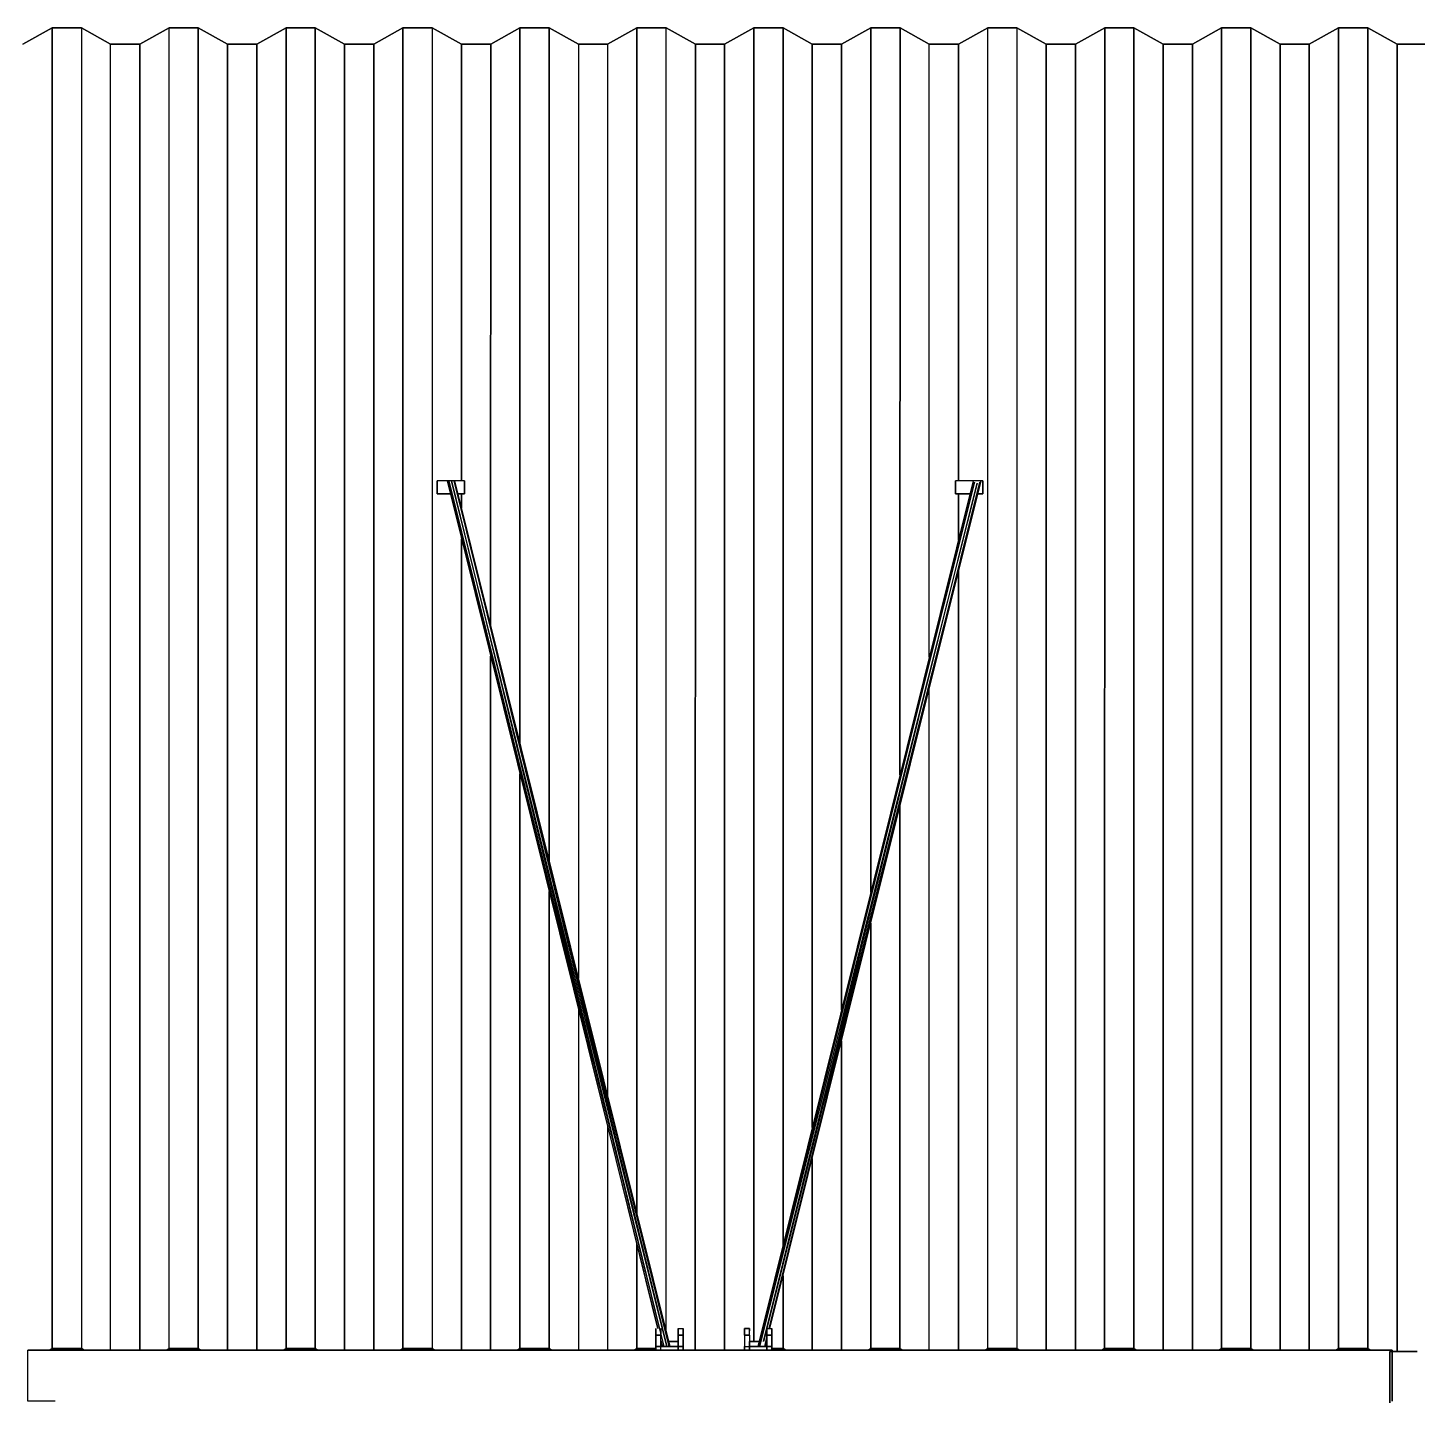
# Model space of a CAD drawing. Extents: x -32 to 51.8, y -51.6 to -5.5.
# Drawn here: x -10.726 to -6.653, y -20.291 to -16.264 of the extents above; entities that cross this region are included whole.
import ezdxf

# ---------------------------------------------------------------- set-up
doc = ezdxf.new("R2010")
doc.units = 0
doc.header["$MEASUREMENT"] = 0
doc.layers.get('0').update_dxf_attribs({"linetype": 'CONTINUOUS'})
doc.layers.add('hachures', color=5, linetype='CONTINUOUS')

msp = doc.modelspace()

# ---------------------------------------------------------------- linework, layer by layer
for p, q in [((-10.7407, -16.3122), (-10.655, -16.2643)), ((-10.655, -16.2643), (-10.7407, -16.3122)), ((-10.655, -16.2643), (-10.655, -16.2643)), ((-10.655, -16.2643), (-10.5692, -16.2643)), ((-10.5692, -16.2643), (-10.655, -16.2643)), ((-10.5692, -16.2643), (-10.4835, -16.3122)), ((-10.4835, -16.3122), (-10.5692, -16.2643)), ((-10.3978, -16.3122), (-10.3121, -16.2643)), ((-10.3121, -16.2643), (-10.3978, -16.3122)), ((-10.3121, -16.2643), (-10.2264, -16.2643)), ((-10.2264, -16.2643), (-10.3121, -16.2643)), ((-10.2264, -16.2643), (-10.2264, -16.2643)), ((-10.2264, -16.2643), (-10.1407, -16.3122)), ((-10.1407, -16.3122), (-10.2264, -16.2643)), ((-10.0549, -16.3122), (-9.9692, -16.2643)), ((-9.9692, -16.2643), (-10.0549, -16.3122)), ((-9.9692, -16.2643), (-9.9692, -16.2643)), ((-9.9692, -16.2643), (-9.8835, -16.2643)), ((-9.8835, -16.2643), (-9.9692, -16.2643)), ((-9.8835, -16.2643), (-9.8835, -16.2643)), ((-9.8835, -16.2643), (-9.7978, -16.3122)), ((-9.7978, -16.3122), (-9.8835, -16.2643)), ((-9.7121, -16.3122), (-9.6264, -16.2643)), ((-9.6264, -16.2643), (-9.7121, -16.3122)), ((-9.6264, -16.2643), (-9.6264, -16.2643)), ((-9.6264, -16.2643), (-9.5407, -16.2643)), ((-9.5407, -16.2643), (-9.6264, -16.2643)), ((-9.5407, -16.2643), (-9.4549, -16.3122)), ((-9.4549, -16.3122), (-9.5407, -16.2643)), ((-9.3692, -16.3122), (-9.2835, -16.2643)), ((-9.2835, -16.2643), (-9.3692, -16.3122)), ((-9.2835, -16.2643), (-9.2835, -16.2643)), ((-9.2835, -16.2643), (-9.1978, -16.2643)), ((-9.1978, -16.2643), (-9.2835, -16.2643)), ((-9.1978, -16.2643), (-9.1978, -16.2643)), ((-9.1978, -16.2643), (-9.1121, -16.3122)), ((-9.1121, -16.3122), (-9.1978, -16.2643)), ((-9.0264, -16.3122), (-8.9407, -16.2643)), ((-8.9407, -16.2643), (-9.0264, -16.3122)), ((-8.9407, -16.2643), (-8.9407, -16.2643)), ((-8.9407, -16.2643), (-8.8549, -16.2643)), ((-8.8549, -16.2643), (-8.9407, -16.2643)), ((-8.8549, -16.2643), (-8.7692, -16.3122)), ((-8.7692, -16.3122), (-8.8549, -16.2643)), ((-8.6835, -16.3122), (-8.5978, -16.2643)), ((-8.5978, -16.2643), (-8.6835, -16.3122)), ((-8.5978, -16.2643), (-8.5978, -16.2643)), ((-8.5978, -16.2643), (-8.5121, -16.2643)), ((-8.5121, -16.2643), (-8.5978, -16.2643)), ((-8.5121, -16.2643), (-8.5121, -16.2643)), ((-8.5121, -16.2643), (-8.4264, -16.3122)), ((-8.4264, -16.3122), (-8.5121, -16.2643)), ((-8.3407, -16.3122), (-8.2549, -16.2643)), ((-8.2549, -16.2643), (-8.3407, -16.3122)), ((-8.2549, -16.2643), (-8.1692, -16.2643)), ((-8.1692, -16.2643), (-8.2549, -16.2643)), ((-8.1692, -16.2643), (-8.1692, -16.2643)), ((-8.1692, -16.2643), (-8.0835, -16.3122)), ((-8.0835, -16.3122), (-8.1692, -16.2643)), ((-7.9978, -16.3122), (-7.9121, -16.2643)), ((-7.9121, -16.2643), (-7.9978, -16.3122)), ((-7.9121, -16.2643), (-7.8264, -16.2643)), ((-7.8264, -16.2643), (-7.9121, -16.2643)), ((-7.8264, -16.2643), (-7.7407, -16.3122)), ((-7.7407, -16.3122), (-7.8264, -16.2643)), ((-7.6549, -16.3122), (-7.5692, -16.2643)), ((-7.5692, -16.2643), (-7.6549, -16.3122)), ((-7.5692, -16.2643), (-7.5692, -16.2643)), ((-7.5692, -16.2643), (-7.4835, -16.2643)), ((-7.4835, -16.2643), (-7.5692, -16.2643)), ((-7.4835, -16.2643), (-7.4835, -16.2643)), ((-7.4835, -16.2643), (-7.3978, -16.3122)), ((-7.3978, -16.3122), (-7.4835, -16.2643)), ((-7.2264, -16.2643), (-7.3121, -16.3122)), ((-7.3121, -16.3122), (-7.2264, -16.2643)), ((-7.2264, -16.2643), (-7.1407, -16.2643)), ((-7.1407, -16.2643), (-7.2264, -16.2643)), ((-7.1407, -16.2643), (-7.1407, -16.2643)), ((-7.1407, -16.2643), (-7.0549, -16.3122)), ((-7.0549, -16.3122), (-7.1407, -16.2643)), ((-6.8835, -16.2643), (-6.9692, -16.3122)), ((-6.9692, -16.3122), (-6.8835, -16.2643)), ((-6.7978, -16.2643), (-6.8835, -16.2643)), ((-6.8835, -16.2643), (-6.7978, -16.2643)), ((-6.7121, -16.3122), (-6.7978, -16.2643)), ((-6.7978, -16.2643), (-6.7121, -16.3122)), ((-10.4835, -16.3122), (-10.3978, -16.3122)), ((-10.3978, -16.3122), (-10.4835, -16.3122)), ((-10.3978, -16.3122), (-10.3978, -16.3122)), ((-10.1407, -16.3122), (-10.1407, -16.3122)), ((-10.1407, -16.3122), (-10.0549, -16.3122)), ((-10.0549, -16.3122), (-10.1407, -16.3122)), ((-10.0549, -16.3122), (-10.0549, -16.3122)), ((-9.7978, -16.3122), (-9.7978, -16.3122)), ((-9.7978, -16.3122), (-9.7121, -16.3122)), ((-9.7121, -16.3122), (-9.7978, -16.3122)), ((-9.7121, -16.3122), (-9.7121, -16.3122)), ((-9.4549, -16.3122), (-9.4549, -16.3122)), ((-9.4549, -16.3122), (-9.3692, -16.3122)), ((-9.3692, -16.3122), (-9.4549, -16.3122)), ((-9.3692, -16.3122), (-9.3692, -16.3122)), ((-9.1121, -16.3122), (-9.0264, -16.3122)), ((-9.0264, -16.3122), (-9.1121, -16.3122)), ((-8.7692, -16.3122), (-8.7692, -16.3122)), ((-8.7692, -16.3122), (-8.6835, -16.3122)), ((-8.6835, -16.3122), (-8.7692, -16.3122)), ((-8.6835, -16.3122), (-8.6835, -16.3122)), ((-8.4264, -16.3122), (-8.4264, -16.3122)), ((-8.4264, -16.3122), (-8.3407, -16.3122)), ((-8.3407, -16.3122), (-8.4264, -16.3122)), ((-8.3407, -16.3122), (-8.3407, -16.3122)), ((-8.0835, -16.3122), (-7.9978, -16.3122)), ((-7.9978, -16.3122), (-8.0835, -16.3122)), ((-7.9978, -16.3122), (-7.9978, -16.3122)), ((-7.6549, -16.3122), (-7.7407, -16.3122)), ((-7.7407, -16.3122), (-7.6549, -16.3122)), ((-7.3978, -16.3122), (-7.3978, -16.3122)), ((-7.3978, -16.3122), (-7.3121, -16.3122)), ((-7.3121, -16.3122), (-7.3978, -16.3122)), ((-6.9692, -16.3122), (-7.0549, -16.3122)), ((-7.0549, -16.3122), (-6.9692, -16.3122)), ((-6.6264, -16.3122), (-6.7121, -16.3122)), ((-6.7121, -16.3122), (-6.6264, -16.3122)), ((-9.4463, -17.5926), (-9.5263, -17.5926)), ((-9.5263, -17.631), (-9.5263, -17.5926)), ((-9.5263, -17.5926), (-9.5263, -17.631)), ((-9.4971, -17.5926), (-8.8792, -20.0772)), ((-9.4924, -17.5926), (-8.8615, -20.1304)), ((-8.8791, -20.0772), (-9.4924, -17.5926)), ((-9.4839, -17.5926), (-8.8614, -20.1304)), ((-8.8531, -20.1304), (-9.4839, -17.5926)), ((-8.8456, -20.1304), (-9.4765, -17.5926)), ((-9.4765, -17.5926), (-8.853, -20.1304)), ((-8.8456, -20.1304), (-9.4746, -17.5926)), ((-8.8435, -20.1304), (-9.4746, -17.5926)), ((-9.4463, -17.5926), (-9.4463, -17.631)), ((-9.4463, -17.631), (-9.4463, -17.5926)), ((-7.955, -17.5926), (-8.5861, -20.1304)), ((-7.9513, -17.5966), (-8.5861, -20.1304)), ((-8.5817, -20.1304), (-7.9513, -17.5966)), ((-7.9354, -17.5966), (-8.5695, -20.1159)), ((-7.9325, -17.5926), (-8.5525, -20.0772)), ((-8.5525, -20.0772), (-7.9354, -17.5966)), ((-8.5504, -20.0772), (-7.9325, -17.5926)), ((-7.9263, -17.5926), (-8.0063, -17.5926)), ((-8.0063, -17.631), (-8.0063, -17.5926)), ((-8.0063, -17.5926), (-8.0063, -17.631)), ((-7.9263, -17.5926), (-7.9263, -17.631)), ((-7.9263, -17.631), (-7.9263, -17.5926)), ((-9.5263, -17.631), (-9.4876, -17.631)), ((-9.4876, -17.631), (-9.5263, -17.631)), ((-9.4651, -17.631), (-9.4463, -17.631)), ((-9.4463, -17.631), (-9.4651, -17.631)), ((-9.455, -17.631), (-9.455, -17.6716)), ((-9.455, -17.6716), (-9.455, -17.631)), ((-7.9433, -17.5989), (-8.5815, -20.1304)), ((-8.5696, -20.1159), (-7.9433, -17.5989)), ((-8.0063, -17.631), (-8.0063, -17.631)), ((-8.0063, -17.631), (-7.9645, -17.631)), ((-7.9645, -17.631), (-8.0063, -17.631)), ((-7.9978, -17.631), (-7.9978, -17.7649)), ((-7.9978, -17.7649), (-7.9978, -17.631)), ((-7.942, -17.631), (-7.9263, -17.631)), ((-7.9263, -17.631), (-7.942, -17.631)), ((-8.9407, -19.83), (-8.9407, -20.1358)), ((-8.8848, -20.0772), (-8.8848, -20.0839)), ((-8.8848, -20.0973), (-8.8848, -20.0772)), ((-8.8848, -20.0772), (-8.8848, -20.0973)), ((-8.8848, -20.0839), (-8.8848, -20.0772)), ((-8.8704, -20.0772), (-8.8704, -20.0973)), ((-8.8704, -20.0973), (-8.8704, -20.0772)), ((-8.8193, -20.0772), (-8.8048, -20.0772)), ((-8.8193, -20.0973), (-8.8193, -20.0772)), ((-8.8192, -20.0772), (-8.8192, -20.0973)), ((-8.8048, -20.0772), (-8.8048, -20.0973)), ((-8.8048, -20.0973), (-8.8048, -20.0772)), ((-8.6248, -20.0772), (-8.6248, -20.0973)), ((-8.6248, -20.0772), (-8.6104, -20.0772)), ((-8.6248, -20.0973), (-8.6248, -20.0772)), ((-8.6104, -20.0772), (-8.6248, -20.0772)), ((-8.6104, -20.0973), (-8.6104, -20.0772)), ((-8.6104, -20.0772), (-8.6104, -20.0839)), ((-8.5592, -20.0772), (-8.5592, -20.0973)), ((-8.5592, -20.0772), (-8.5448, -20.0772)), ((-8.5592, -20.0973), (-8.5592, -20.0772)), ((-8.5448, -20.0973), (-8.5448, -20.0772)), ((-8.5448, -20.0772), (-8.5448, -20.0839)), ((-8.5448, -20.0772), (-8.5448, -20.0973)), ((-8.8848, -20.1054), (-8.8848, -20.0839)), ((-8.8704, -20.0973), (-8.8848, -20.0973)), ((-8.8848, -20.0973), (-8.8848, -20.1305)), ((-8.8848, -20.1305), (-8.8848, -20.0973)), ((-8.8848, -20.0973), (-8.8704, -20.0973)), ((-8.8848, -20.1406), (-8.8848, -20.1054)), ((-8.8848, -20.1054), (-8.8848, -20.1406)), ((-8.8742, -20.0973), (-8.8742, -20.0973)), ((-8.8741, -20.0973), (-8.8741, -20.0973)), ((-8.8704, -20.1305), (-8.8704, -20.0973)), ((-8.8659, -20.1304), (-8.8704, -20.1123)), ((-8.8704, -20.1127), (-8.866, -20.1304)), ((-8.8696, -20.1159), (-8.8704, -20.1159)), ((-8.8704, -20.1159), (-8.8696, -20.1159)), ((-8.8704, -20.1304), (-8.8704, -20.1159)), ((-8.8193, -20.1159), (-8.8471, -20.1159)), ((-8.8471, -20.1159), (-8.8193, -20.1159)), ((-8.8193, -20.0973), (-8.8192, -20.0973)), ((-8.8193, -20.1305), (-8.8193, -20.0973)), ((-8.8048, -20.0973), (-8.8193, -20.0973)), ((-8.8192, -20.0973), (-8.8192, -20.1305)), ((-8.8192, -20.0973), (-8.8048, -20.0973)), ((-8.8048, -20.0973), (-8.8048, -20.0973)), ((-8.8048, -20.0973), (-8.8048, -20.1305)), ((-8.8048, -20.1305), (-8.8048, -20.0973)), ((-8.6248, -20.0973), (-8.6104, -20.0973)), ((-8.6248, -20.0973), (-8.6248, -20.1305)), ((-8.6248, -20.0973), (-8.6248, -20.0973)), ((-8.6104, -20.0973), (-8.6248, -20.0973)), ((-8.6248, -20.1054), (-8.6248, -20.1406)), ((-8.6104, -20.0973), (-8.6104, -20.1305)), ((-8.5825, -20.1159), (-8.6104, -20.1159)), ((-8.6104, -20.1159), (-8.5825, -20.1159)), ((-8.6104, -20.1304), (-8.6104, -20.1159)), ((-8.5658, -20.1304), (-8.5592, -20.1042)), ((-8.5592, -20.1044), (-8.5657, -20.1304)), ((-8.5636, -20.1304), (-8.5592, -20.1127)), ((-8.5592, -20.0973), (-8.5592, -20.1305)), ((-8.5448, -20.0973), (-8.5592, -20.0973)), ((-8.5592, -20.0973), (-8.5448, -20.0973)), ((-8.5592, -20.1305), (-8.5592, -20.0973)), ((-8.5592, -20.1127), (-8.5592, -20.1159)), ((-8.5448, -20.0839), (-8.5448, -20.1054)), ((-8.5448, -20.1305), (-8.5448, -20.0973)), ((-8.5448, -20.0973), (-8.5448, -20.1305)), ((-8.5448, -20.1054), (-8.5448, -20.1406)), ((-10.7263, -20.1406), (-10.6463, -20.1406)), ((-10.6463, -20.1406), (-10.7263, -20.1406)), ((-10.7263, -20.2906), (-10.7263, -20.1406)), ((-10.7263, -20.1406), (-10.6463, -20.1406)), ((-10.655, -20.1357), (-10.6637, -20.1406)), ((-10.6637, -20.1406), (-10.655, -20.1357)), ((-10.655, -20.1357), (-10.655, -20.1357)), ((-10.5693, -20.1357), (-10.655, -20.1357)), ((-10.655, -20.1357), (-10.5693, -20.1357)), ((-10.6463, -20.1406), (-10.5606, -20.1406)), ((-10.5606, -20.1406), (-10.6463, -20.1406)), ((-6.8063, -20.1406), (-10.6463, -20.1406)), ((-6.8063, -20.1406), (-10.6463, -20.1406)), ((-10.6463, -20.1406), (-6.8063, -20.1406)), ((-10.5606, -20.1406), (-10.5693, -20.1357)), ((-10.5693, -20.1357), (-10.5606, -20.1406)), ((-10.3979, -20.1406), (-10.1407, -20.1406)), ((-10.3121, -20.1357), (-10.3208, -20.1406)), ((-10.3208, -20.1406), (-10.3121, -20.1357)), ((-10.3208, -20.1406), (-10.2178, -20.1406)), ((-10.2178, -20.1406), (-10.3208, -20.1406)), ((-10.2264, -20.1357), (-10.3121, -20.1357)), ((-10.3121, -20.1357), (-10.2264, -20.1357)), ((-10.2264, -20.1357), (-10.2264, -20.1357)), ((-10.2178, -20.1406), (-10.2264, -20.1357)), ((-10.2264, -20.1357), (-10.2178, -20.1406)), ((-10.055, -20.1406), (-9.7979, -20.1406)), ((-9.9779, -20.1406), (-9.9693, -20.1358)), ((-9.9693, -20.1358), (-9.9779, -20.1406)), ((-9.8749, -20.1406), (-9.9779, -20.1406)), ((-9.9693, -20.1358), (-9.9693, -20.1358)), ((-9.9693, -20.1358), (-9.8836, -20.1358)), ((-9.8836, -20.1358), (-9.9693, -20.1358)), ((-9.9063, -20.1358), (-9.9063, -20.1406)), ((-9.9063, -20.1406), (-9.9063, -20.1358)), ((-9.9063, -20.1406), (-9.8749, -20.1406)), ((-9.8749, -20.1406), (-9.9063, -20.1406)), ((-9.8836, -20.1358), (-9.8836, -20.1358)), ((-9.8749, -20.1406), (-9.8836, -20.1358)), ((-9.8836, -20.1358), (-9.8749, -20.1406)), ((-9.7121, -20.1406), (-9.455, -20.1406)), ((-9.6264, -20.1358), (-9.6351, -20.1406)), ((-9.6351, -20.1406), (-9.6264, -20.1358)), ((-9.532, -20.1406), (-9.6351, -20.1406)), ((-9.6351, -20.1406), (-9.532, -20.1406)), ((-9.532, -20.1406), (-9.6351, -20.1406)), ((-9.6264, -20.1358), (-9.6264, -20.1358)), ((-9.5407, -20.1358), (-9.6264, -20.1358)), ((-9.6264, -20.1358), (-9.5407, -20.1358)), ((-9.532, -20.1406), (-9.5407, -20.1358)), ((-9.5407, -20.1358), (-9.532, -20.1406)), ((-9.3693, -20.1406), (-9.1121, -20.1406)), ((-9.2836, -20.1358), (-9.2922, -20.1406)), ((-9.2922, -20.1406), (-9.2836, -20.1358)), ((-9.1892, -20.1406), (-9.2922, -20.1406)), ((-9.2922, -20.1406), (-9.1892, -20.1406)), ((-9.1892, -20.1406), (-9.2922, -20.1406)), ((-9.2836, -20.1358), (-9.2836, -20.1358)), ((-9.1978, -20.1358), (-9.2836, -20.1358)), ((-9.2836, -20.1358), (-9.1978, -20.1358)), ((-9.1978, -20.1358), (-9.1978, -20.1358)), ((-9.1892, -20.1406), (-9.1978, -20.1358)), ((-9.1978, -20.1358), (-9.1892, -20.1406)), ((-9.0264, -20.1406), (-8.8848, -20.1406)), ((-8.9407, -20.1358), (-8.9494, -20.1406)), ((-8.9494, -20.1406), (-8.9407, -20.1358)), ((-8.8848, -20.1406), (-8.9494, -20.1406)), ((-8.9494, -20.1406), (-8.8848, -20.1406)), ((-8.8848, -20.1406), (-8.9494, -20.1406)), ((-8.9407, -20.1358), (-8.9407, -20.1358)), ((-8.8848, -20.1358), (-8.9407, -20.1358)), ((-8.9407, -20.1358), (-8.8848, -20.1358)), ((-8.8848, -20.1305), (-8.8848, -20.1406)), ((-8.8848, -20.1406), (-8.8848, -20.1305)), ((-8.8848, -20.1305), (-8.8704, -20.1305)), ((-8.8704, -20.1305), (-8.8848, -20.1305)), ((-8.8704, -20.1304), (-8.8193, -20.1304)), ((-8.8193, -20.1304), (-8.8704, -20.1304)), ((-8.8704, -20.1406), (-8.8704, -20.1305)), ((-8.8704, -20.1406), (-8.8704, -20.1305)), ((-8.8193, -20.1303), (-8.8193, -20.1304)), ((-8.8193, -20.1305), (-8.8193, -20.1305)), ((-8.8193, -20.1305), (-8.8192, -20.1305)), ((-8.8193, -20.1406), (-8.8193, -20.1305)), ((-8.8048, -20.1305), (-8.8193, -20.1305)), ((-8.8193, -20.1305), (-8.8193, -20.1305)), ((-8.8193, -20.1305), (-8.8193, -20.1305)), ((-8.8193, -20.1305), (-8.8193, -20.1305)), ((-8.8192, -20.1305), (-8.8192, -20.1406)), ((-8.8192, -20.1305), (-8.8048, -20.1305)), ((-8.8048, -20.1305), (-8.8048, -20.1305)), ((-8.8048, -20.1305), (-8.8048, -20.1406)), ((-8.8048, -20.1406), (-8.8048, -20.1305)), ((-8.8048, -20.1406), (-8.8048, -20.1305)), ((-8.8048, -20.1406), (-8.7693, -20.1406)), ((-8.6836, -20.1406), (-8.6248, -20.1406)), ((-8.6248, -20.1305), (-8.6104, -20.1305)), ((-8.6248, -20.1406), (-8.6248, -20.1305)), ((-8.6248, -20.1305), (-8.6248, -20.1406)), ((-8.6104, -20.1304), (-8.5592, -20.1304)), ((-8.5592, -20.1304), (-8.6104, -20.1304)), ((-8.6104, -20.1305), (-8.6104, -20.1406)), ((-8.6104, -20.1406), (-8.6104, -20.1305)), ((-8.6104, -20.1406), (-8.6104, -20.1305)), ((-8.5732, -20.1304), (-8.5732, -20.1304)), ((-8.5731, -20.1304), (-8.5731, -20.1304)), ((-8.5592, -20.1305), (-8.5592, -20.1406)), ((-8.5592, -20.1305), (-8.5592, -20.1305)), ((-8.5592, -20.1305), (-8.5592, -20.1406)), ((-8.5592, -20.1305), (-8.5448, -20.1305)), ((-8.5592, -20.1406), (-8.5592, -20.1305)), ((-8.5448, -20.1305), (-8.5592, -20.1305)), ((-8.5448, -20.1406), (-8.5448, -20.1305)), ((-8.5448, -20.1305), (-8.5448, -20.1406)), ((-8.5448, -20.1406), (-8.5448, -20.1305)), ((-8.5121, -20.1358), (-8.5448, -20.1358)), ((-8.5448, -20.1358), (-8.5121, -20.1358)), ((-8.5035, -20.1406), (-8.5448, -20.1406)), ((-8.5448, -20.1406), (-8.4264, -20.1406)), ((-8.5448, -20.1406), (-8.5035, -20.1406)), ((-8.5121, -20.1358), (-8.5121, -20.1358)), ((-8.5035, -20.1406), (-8.5121, -20.1358)), ((-8.5121, -20.1358), (-8.5035, -20.1406)), ((-8.3407, -20.1406), (-8.0836, -20.1406)), ((-8.255, -20.1358), (-8.2637, -20.1406)), ((-8.2637, -20.1406), (-8.255, -20.1358)), ((-8.1606, -20.1406), (-8.2637, -20.1406)), ((-8.2637, -20.1406), (-8.1606, -20.1406)), ((-8.255, -20.1358), (-8.1693, -20.1358)), ((-8.1693, -20.1358), (-8.255, -20.1358)), ((-8.1693, -20.1358), (-8.1606, -20.1406)), ((-8.1693, -20.1358), (-8.1693, -20.1358)), ((-8.1606, -20.1406), (-8.1693, -20.1358)), ((-7.9978, -20.1406), (-7.7407, -20.1406)), ((-7.9208, -20.1406), (-7.9121, -20.1358)), ((-7.9121, -20.1358), (-7.9208, -20.1406)), ((-7.8178, -20.1406), (-7.9208, -20.1406)), ((-7.9208, -20.1406), (-7.8178, -20.1406)), ((-7.9121, -20.1358), (-7.8264, -20.1358)), ((-7.8264, -20.1358), (-7.9121, -20.1358)), ((-7.8264, -20.1358), (-7.8178, -20.1406)), ((-7.8178, -20.1406), (-7.8264, -20.1358)), ((-7.655, -20.1406), (-7.3978, -20.1406)), ((-7.5779, -20.1406), (-7.5693, -20.1358)), ((-7.5693, -20.1358), (-7.5779, -20.1406)), ((-7.4749, -20.1406), (-7.5779, -20.1406)), ((-7.5779, -20.1406), (-7.5463, -20.1406)), ((-7.5693, -20.1358), (-7.4836, -20.1358)), ((-7.5693, -20.1358), (-7.5693, -20.1358)), ((-7.4836, -20.1358), (-7.5693, -20.1358)), ((-7.5463, -20.1406), (-7.5463, -20.1358)), ((-7.5463, -20.1358), (-7.5463, -20.1406)), ((-7.5463, -20.1358), (-7.5463, -20.1406)), ((-7.4836, -20.1358), (-7.4749, -20.1406)), ((-7.4836, -20.1358), (-7.4836, -20.1358)), ((-7.4749, -20.1406), (-7.4836, -20.1358)), ((-7.3121, -20.1406), (-7.055, -20.1406)), ((-7.2351, -20.1406), (-7.2264, -20.1358)), ((-7.2264, -20.1358), (-7.2351, -20.1406)), ((-7.2351, -20.1406), (-7.132, -20.1406)), ((-7.2351, -20.1406), (-7.132, -20.1406)), ((-7.132, -20.1406), (-7.2351, -20.1406)), ((-7.2264, -20.1358), (-7.1407, -20.1358)), ((-7.1407, -20.1358), (-7.2264, -20.1358)), ((-7.1407, -20.1358), (-7.132, -20.1406)), ((-7.1407, -20.1358), (-7.1407, -20.1358)), ((-7.132, -20.1406), (-7.1407, -20.1358)), ((-6.9693, -20.1406), (-6.8063, -20.1406)), ((-6.8922, -20.1406), (-6.8836, -20.1358)), ((-6.8836, -20.1358), (-6.8922, -20.1406)), ((-6.8922, -20.1406), (-6.8063, -20.1406)), ((-6.8922, -20.1406), (-6.8063, -20.1406)), ((-6.8063, -20.1406), (-6.8922, -20.1406)), ((-6.8836, -20.1358), (-6.7978, -20.1358)), ((-6.7978, -20.1358), (-6.8836, -20.1358)), ((-6.7263, -20.1406), (-6.8063, -20.1406)), ((-6.8063, -20.1406), (-6.7263, -20.1406)), ((-6.7263, -20.1406), (-6.8063, -20.1406)), ((-6.7978, -20.1358), (-6.7892, -20.1406)), ((-6.7892, -20.1406), (-6.7978, -20.1358)), ((-6.6529, -20.1452), (-6.7329, -20.1452)), ((-6.7329, -20.2952), (-6.7329, -20.1452)), ((-6.7329, -20.1452), (-6.6529, -20.1452)), ((-6.7329, -20.1452), (-6.7329, -20.2952)), ((-6.7263, -20.1406), (-6.7263, -20.1452)), ((-6.7263, -20.1452), (-6.7263, -20.1406)), ((-6.7263, -20.1406), (-6.7263, -20.2906)), ((-6.7263, -20.1406), (-6.7263, -20.1452)), ((-6.7263, -20.2906), (-6.7263, -20.1406)), ((-10.6463, -20.2906), (-10.7263, -20.2906)), ((-10.7263, -20.2906), (-10.7263, -20.2906))]:
    msp.add_line(p, q)
at = {"layer": 'hachures'}
for p, q in [((-10.655, -20.1357), (-10.655, -16.2643)), ((-10.655, -16.2643), (-10.655, -20.1357)), ((-10.5692, -16.2643), (-10.5693, -20.1357)), ((-10.3121, -20.1357), (-10.3121, -16.2643)), ((-10.2264, -16.2643), (-10.2264, -20.1357)), ((-10.2264, -20.1357), (-10.2264, -16.2643)), ((-9.9692, -16.2643), (-9.9693, -20.1358)), ((-9.9693, -20.1358), (-9.9692, -16.2643)), ((-9.8835, -16.2643), (-9.8836, -20.1358)), ((-9.8836, -20.1358), (-9.8835, -16.2643)), ((-9.6264, -16.2643), (-9.6264, -20.1358)), ((-9.6264, -20.1358), (-9.6264, -16.2643)), ((-9.5407, -16.2643), (-9.5407, -20.1358)), ((-9.2835, -16.2643), (-9.2835, -18.3609)), ((-9.2835, -18.3609), (-9.2835, -16.2643)), ((-9.1978, -16.2643), (-9.1978, -18.7056)), ((-9.1978, -18.7056), (-9.1978, -16.2643)), ((-8.9407, -16.2643), (-8.9407, -19.7395)), ((-8.9407, -19.7395), (-8.9407, -16.2643)), ((-8.855, -20.0842), (-8.8549, -16.2643)), ((-8.5978, -16.2643), (-8.5978, -20.1159)), ((-8.5978, -20.1159), (-8.5978, -16.2643)), ((-8.5121, -16.2643), (-8.5121, -19.8329)), ((-8.5121, -19.8329), (-8.5121, -16.2643)), ((-8.2549, -16.2643), (-8.255, -18.7989)), ((-8.255, -18.7989), (-8.2549, -16.2643)), ((-8.1692, -16.2643), (-8.1693, -18.4543)), ((-8.1693, -18.4543), (-8.1692, -16.2643)), ((-7.9121, -20.1358), (-7.9121, -16.2643)), ((-7.8264, -16.2643), (-7.8264, -20.1358)), ((-7.5692, -16.2643), (-7.5693, -20.1358)), ((-7.5693, -20.1358), (-7.5692, -16.2643)), ((-7.4835, -16.2643), (-7.4836, -20.1358)), ((-7.4836, -20.1358), (-7.4835, -16.2643)), ((-7.2264, -20.1358), (-7.2264, -16.2643)), ((-7.2264, -16.2643), (-7.2264, -20.1358)), ((-7.1407, -16.2643), (-7.1407, -20.1358)), ((-7.1407, -20.1358), (-7.1407, -16.2643)), ((-6.8835, -16.2643), (-6.8836, -20.1358)), ((-6.8836, -20.1358), (-6.8835, -16.2643)), ((-6.7978, -16.2643), (-6.7978, -20.1358)), ((-6.7978, -20.1358), (-6.7978, -16.2643)), ((-10.4836, -20.1406), (-10.4835, -16.3122)), ((-10.3978, -16.3122), (-10.3979, -20.1406)), ((-10.3979, -20.1406), (-10.3978, -16.3122)), ((-10.1407, -16.3122), (-10.1407, -20.1406)), ((-10.1407, -20.1406), (-10.1407, -16.3122)), ((-10.0549, -16.3122), (-10.055, -20.1406)), ((-10.055, -20.1406), (-10.0549, -16.3122)), ((-9.7978, -16.3122), (-9.7979, -20.1406)), ((-9.7979, -20.1406), (-9.7978, -16.3122)), ((-9.7121, -16.3122), (-9.7121, -20.1406)), ((-9.7121, -20.1406), (-9.7121, -16.3122)), ((-9.4549, -16.3122), (-9.455, -17.5926)), ((-9.455, -17.5926), (-9.4549, -16.3122)), ((-9.3692, -16.3122), (-9.3693, -18.0163)), ((-9.3693, -18.0163), (-9.3692, -16.3122)), ((-9.1121, -16.3122), (-9.1121, -19.0502)), ((-9.0264, -16.3122), (-9.0264, -19.3949)), ((-8.7692, -16.3122), (-8.7693, -20.1406)), ((-8.7693, -20.1406), (-8.7692, -16.3122)), ((-8.6835, -16.3122), (-8.6836, -20.1406)), ((-8.6836, -20.1406), (-8.6835, -16.3122)), ((-8.4264, -16.3122), (-8.4264, -19.4882)), ((-8.4264, -19.4882), (-8.4264, -16.3122)), ((-8.3407, -16.3122), (-8.3407, -19.1436)), ((-8.3407, -19.1436), (-8.3407, -16.3122)), ((-8.0835, -18.1096), (-8.0835, -16.3122)), ((-7.9978, -16.3122), (-7.9978, -17.5926)), ((-7.9978, -17.5926), (-7.9978, -16.3122)), ((-7.7407, -16.3122), (-7.7407, -20.1406)), ((-7.7407, -20.1406), (-7.7407, -16.3122)), ((-7.655, -20.1406), (-7.6549, -16.3122)), ((-7.6549, -16.3122), (-7.655, -20.1406)), ((-7.3978, -16.3122), (-7.3978, -20.1406)), ((-7.3978, -20.1406), (-7.3978, -16.3122)), ((-7.3121, -16.3122), (-7.3121, -20.1406)), ((-7.3121, -20.1406), (-7.3121, -16.3122)), ((-7.0549, -16.3122), (-7.055, -20.1406)), ((-7.055, -20.1406), (-7.0549, -16.3122)), ((-6.9692, -16.3122), (-6.9693, -20.1406)), ((-6.9693, -20.1406), (-6.9692, -16.3122)), ((-6.7121, -16.3122), (-6.7121, -20.1452)), ((-6.7121, -20.1452), (-6.7121, -16.3122)), ((-9.455, -17.7621), (-9.455, -20.1406)), ((-9.455, -20.1406), (-9.455, -17.7621)), ((-7.9978, -17.8554), (-7.9978, -20.1406)), ((-7.9978, -20.1406), (-7.9978, -17.8554)), ((-9.3693, -18.1067), (-9.3693, -20.1406)), ((-9.3693, -20.1406), (-9.3693, -18.1067)), ((-8.0836, -20.1406), (-8.0835, -18.2)), ((-9.2835, -18.4514), (-9.2836, -20.1358)), ((-9.2836, -20.1358), (-9.2835, -18.4514)), ((-8.1693, -18.5447), (-8.1693, -20.1358)), ((-8.1693, -20.1358), (-8.1693, -18.5447)), ((-9.1978, -18.796), (-9.1978, -20.1358)), ((-9.1978, -20.1358), (-9.1978, -18.796)), ((-8.255, -18.8893), (-8.255, -20.1358)), ((-8.255, -20.1358), (-8.255, -18.8893)), ((-9.1121, -19.1407), (-9.1121, -20.1406)), ((-8.3407, -19.234), (-8.3407, -20.1406)), ((-8.3407, -20.1406), (-8.3407, -19.234)), ((-9.0264, -19.4853), (-9.0264, -20.1406)), ((-8.4264, -19.5787), (-8.4264, -20.1406)), ((-8.4264, -20.1406), (-8.4264, -19.5787)), ((-8.9407, -20.1358), (-8.9407, -19.83)), ((-8.5121, -19.9233), (-8.5121, -20.1358)), ((-8.5121, -20.1358), (-8.5121, -19.9233))]:
    msp.add_line(p, q, dxfattribs=at)

doc.saveas('drawing.dxf')
